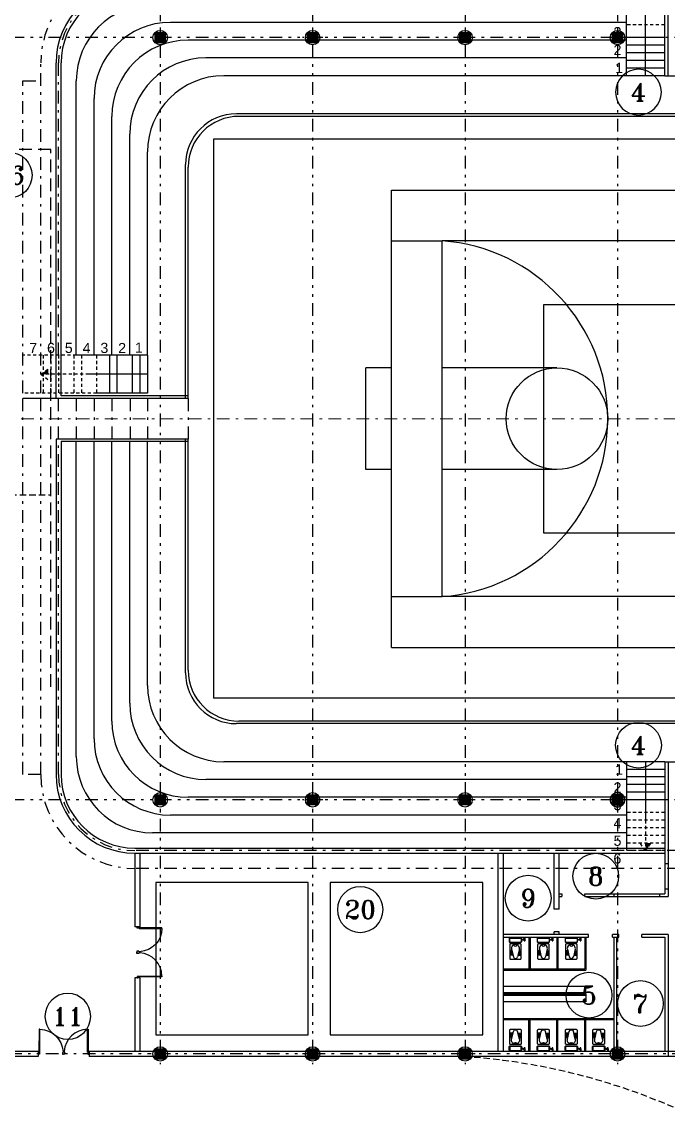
# Model space of a CAD drawing. Header units: inches. Extents: x 21 to 132, y 19 to 196.
# Drawn here: x 50.03 to 75.48, y 65.74 to 108.46 of the extents above; entities that cross this region are included whole.
import ezdxf
from ezdxf.enums import TextEntityAlignment as Align

# ---------------------------------------------------------------- set-up
doc = ezdxf.new("R2010")
doc.units = ezdxf.units.IN
doc.header["$MEASUREMENT"] = 0
for name, pattern in [('DASHDOT', [1, 0.5, -0.25, 0, -0.25]), ('DASHED', [0.75, 0.5, -0.25]), ('DIVIDE', [1.25, 0.5, -0.25, 0, -0.25, 0, -0.25]), ('HIDDEN', [0.375, 0.25, -0.125]), ('HIDDEN2', [0.1875, 0.125, -0.0625])]:
    doc.linetypes.add(name, pattern=pattern)
for name, color, linetype in [('5', 5, 'Continuous'), ('ax', 40, 'DIVIDE'), ('door & win', 4, 'Continuous'), ('fur', 253, 'Continuous'), ('gradient', 240, 'Continuous'), ('inwall', 41, 'Continuous'), ('kaf1', 13, 'Continuous'), ('kaf2', 53, 'Continuous'), ('kaf3', 133, 'Continuous'), ('kod', 1, 'Continuous'), ('stairs', 30, 'Continuous'), ('wall', 7, 'Continuous')]:
    doc.layers.add(name, color=color, linetype=linetype)
doc.layers.add('section', color=212, linetype='DASHDOT', lineweight=20)
doc.styles.get("Standard").update_dxf_attribs({"font": 'arial.ttf'})
doc.styles.add('Text 03', font='romant.shx')

# ---------------------------------------------------------------- blocks, each defined once
blk = doc.blocks.new('KAF2')
for p, q in [((24, 6), (2, 6)), ((2, -38), (2, 6)), ((24, -38), (24, 6)), ((24, -38), (2, -38))]:
    blk.add_line(p, q)
at = {"layer": 'kaf1'}
for p, q in [((11, -1), (11, 0)), ((11, 0), (15, 0)), ((15, -1), (15, 0)), ((4, -1), (4, -31)), ((4, -1), (22, -1)), ((6, -1), (6, -3)), ((20, -1), (20, -3)), ((22, -1), (22, -31)), ((4, -16), (22, -16)), ((6, -31), (6, -29)), ((20, -31), (20, -29)), ((4, -31), (22, -31)), ((11, -31), (11, -32)), ((15, -31), (15, -32)), ((11, -32), (15, -32))]:
    blk.add_line(p, q, dxfattribs=at)
blk.add_circle((13, -16), 1, dxfattribs=at)
for centre, start, end in [((13, -2.5), 184.0856, 355.9144), ((13, -29.5), 4.0856, 175.9144)]:
    blk.add_arc(centre, 7.018, start, end, dxfattribs=at)
at = {"layer": 'kaf2'}
for p, q in [((6, -29), (6, -3)), ((6, -3), (20, -3)), ((11, -7.518), (11, -3)), ((15, -7.518), (15, -3)), ((20, -29), (20, -3)), ((11, -24.482), (11, -29)), ((15, -24.482), (15, -29)), ((6, -29), (20, -29))]:
    blk.add_line(p, q, dxfattribs=at)
for centre in [(13, -7.518), (13, -24.482)]:
    blk.add_circle(centre, 2, dxfattribs=at)
at = {"layer": 'kaf3'}
for p, q in [((8.5, -25), (8.5, -7)), ((8.5, -7), (17.5, -7)), ((17.5, -7), (17.5, -25)), ((17.5, -25), (8.5, -25))]:
    blk.add_line(p, q, dxfattribs=at)
blk = doc.blocks.new('AX')
at = {"layer": 'ax'}
h = blk.add_hatch(color=254, dxfattribs=at)
h.dxf.hatch_style = 1
h.paths.add_polyline_path([(0.2, 0.2), (0, 0.2), (0, 0), (0.2, 0)])
h.paths.add_polyline_path([(0, 0.2), (-0.2, 0.2), (-0.2, 0), (0, 0)])
h.paths.add_polyline_path([(0, 0), (-0.2, 0), (-0.2, -0.2), (0, -0.2)])
h.paths.add_polyline_path([(0.2, 0), (0, 0), (0, -0.2), (0.2, -0.2)])
for p, q in [((0.4, 0), (-0.4, 0)), ((-0.2, 0.2), (0.2, 0.2)), ((-0.2, -0.2), (-0.2, 0.2)), ((0, -0.4), (0, 0.4)), ((0.2, 0.2), (0.2, -0.2)), ((0.2, -0.2), (-0.2, -0.2))]:
    blk.add_line(p, q, dxfattribs=at)
at = {"layer": 'door & win'}
blk.add_circle((0, 0), 0.283, dxfattribs=at)
blk = doc.blocks.new('Toilet007')
for p, q in [((3.6, 37), (0, 37)), ((3.6, 35), (0, 35)), ((2, -20.6), (2, 20.6)), ((3.6, 34.9), (3.6, 37.1)), ((5.5, 37.2), (3.7, 37.2)), ((3.7, 36.4), (5.5, 36.4)), ((3.7, 35.6), (5.5, 35.6)), ((5.5, 34.8), (3.7, 34.8)), ((4, 22.6), (16, 22.6)), ((5.6, 34.9), (5.6, 37.1)), ((5.6, 34.9), (6.2, 33.9)), ((6.3, 32.4), (6.3, 33.4)), ((6.3, 33.4), (7.8, 33.4)), ((7.5, 27.8), (6.6, 30.3)), ((7.8, 32.4), (7.8, 33.4)), ((7.8, 25.7), (7.8, 24.6)), ((8.5, 34.9), (7.9, 33.9)), ((9.1, 27.9), (8.1, 30.8)), ((8.5, 37.1), (9.3, 37.5)), ((8.5, 34.9), (8.5, 37.1)), ((8.5, 34.9), (9.3, 34.5)), ((9.3, 37.5), (11.8, 37.8)), ((9.3, 37.5), (9.3, 34.5)), ((9.3, 34.5), (11.8, 34.2)), ((9.3, 26.2), (9.3, 24.6)), ((11.8, 37.8), (12.5, 37.2)), ((11.8, 34.2), (12.5, 34.8)), ((12.5, 34.8), (12.5, 37.2)), ((18, -20.6), (18, 20.6)), ((45.9, 15.5), (76.5, 8.1)), ((51.6, 15.5), (51.6, 21.5)), ((54.6, 14.6), (54.6, 21.5)), ((57.6, 13.8), (57.6, 21.5)), ((60.6, 13), (60.6, 21.5)), ((63.6, 12.1), (63.6, 21.5)), ((66.6, 11.3), (66.6, 21.5)), ((69.6, 10.5), (69.6, 21.5)), ((16, -22.6), (4, -22.6)), ((45.9, -15.5), (76.5, -8.1)), ((51.6, -15.5), (51.6, -21.5)), ((54.6, -14.6), (54.6, -21.5)), ((57.6, -13.8), (57.6, -21.5)), ((60.6, -13), (60.6, -21.5)), ((63.6, -12.1), (63.6, -21.5)), ((66.6, -11.3), (66.6, -21.5)), ((69.6, -10.5), (69.6, -21.5))]:
    blk.add_line(p, q)
for points in [[(7.8, 24.6), (7.8, 25.7, 0.083378), (7.5, 27.8), (6.6, 30.3, -0.083378), (6.3, 32.4), (6.3, 33.4, 0.129223), (6.2, 33.9), (5.6, 34.9, -0.414214), (5.5, 34.8), (3.7, 34.8, -0.414214), (3.6, 34.9), (3.6, 35), (0, 35), (0, 37), (3.6, 37), (3.6, 37.1, -0.414214), (3.7, 37.2), (5.5, 37.2, -0.414214), (5.6, 37.1, -0.207385), (8.5, 37.1), (9.3, 37.5), (11.8, 37.8), (12.5, 37.2), (12.5, 34.8), (11.8, 34.2), (9.3, 34.5), (8.5, 34.9), (7.9, 33.9, 0.119606), (7.8, 33.4), (7.8, 32.4, 0.083378), (8.1, 30.8), (9.1, 27.9, -0.083378), (9.3, 26.2), (9.3, 24.6)], [(5, -24.6), (15, -24.6, 0.414214), (20, -19.6), (20, 19.6, 0.414214), (15, 24.6), (5, 24.6, 0.414214), (0, 19.6), (0, -19.6, 0.414214)], [(82, 22.5), (28, 22.5, 0.414214), (25, 19.5), (25, -19.5, 0.414214), (28, -22.5), (82, -22.5, 0.414214), (85, -19.5), (85, 19.5, 0.414214)]]:
    blk.add_lwpolyline(points, format="xyb", close=True)
for centre, radius, start, end in [((4, 20.6), 2, 90, 180), ((3.7, 37.1), 0.1, 90, 180), ((3.7, 36.5), 0.1, 180, 270), ((3.7, 36.3), 0.1, 90, 180), ((3.7, 35.7), 0.1, 180, 270), ((3.7, 35.5), 0.1, 90, 180), ((3.7, 34.9), 0.1, 180, 270), ((5.5, 37.1), 0.1, 0, 90), ((5.5, 36.5), 0.1, 270, 0), ((5.5, 36.3), 0.1, 0, 90), ((5.5, 35.7), 0.1, 270, 0), ((5.5, 35.5), 0.1, 0, 90), ((5.5, 34.9), 0.1, 270, 0), ((7.1, 33.8), 3.6, 67.0546, 113.9194), ((5.3, 33.4), 1, 360, 29.4526), ((12.8, 32.4), 6.5, 180, 199.0647), ((1.3, 25.7), 6.5, 0, 19.0647), ((8.8, 33.4), 1.01, 150.6141, 177.8962), ((12.8, 32.4), 5, 180, 199.0647), ((4.3, 26.2), 5, 0, 19.0647), ((16, 20.6), 2, 0, 90), ((43.1, 0), 16.2, 128.2153, 231.7847), ((24.9, 0), 8.32, 297.1909, 62.8091), ((42.3, 0.9), 15, 76.3592, 128.2153), ((74.5, 0), 8.32, 283.4024, 76.5976), ((4, -20.6), 2, 180, 270), ((16, -20.6), 2, 270, 0), ((42.3, -0.9), 15, 231.7847, 283.6408)]:
    blk.add_arc(centre, radius, start, end)
blk = doc.blocks.new('D100')
blk.add_lwpolyline([(-3, 98), (-3, 8), (-6, 8), (-6, 98)], close=True)
for points in [[(-100, 9.5), (-100, 11), (-97.5, 11), (-97.5, 7.5), (-95, 7.5), (-95, 0), (-100, 0), (-100, 1.4)], [(0, 9.5), (0, 11), (-2.5, 11), (-2.5, 7.5), (-5, 7.5), (-5, 0), (0, 0), (0, 1.4)]]:
    blk.add_lwpolyline(points)
blk.add_arc((-4.9, 5.2), 92.8, 90.7024, 176.4094)
blk = doc.blocks.new('STN')
at = {"layer": 'kod'}
blk.add_circle((0, 0), 10, dxfattribs=at)
at = {"layer": 'kod', "style": 'Text 03'}
blk.add_attdef('SN', text='', height=8, dxfattribs=at).set_placement((0, 0), align=Align.MIDDLE_CENTER)

msp = doc.modelspace()

# ---------------------------------------------------------------- hatches: boundary and pattern name
at = {"layer": 'stairs', "linetype": 'HIDDEN2'}
msp.add_hatch(color=1, dxfattribs=at).paths.add_polyline_path([(50.78126, 94.58875), (51.08126, 94.58875), (51.08126, 94.80576)])
h = msp.add_hatch(color=1, dxfattribs=at)
h.paths.add_polyline_path([(74.66218, 75.93875), (74.58984, 75.93875), (74.58984, 76.13875), (74.80685, 76.13875)])
h.paths.add_polyline_path([(74.58984, 75.83875), (74.58984, 75.93875), (74.66218, 75.93875)])

# ---------------------------------------------------------------- linework, layer by layer
at = {"layer": 'ax'}
for p, q in [((55.48126, 127.83875), (55.48126, 67.83875)), ((61.48126, 127.83875), (61.48126, 67.83875)), ((67.48126, 127.83875), (67.48126, 67.83875)), ((73.48126, 127.83875), (73.48126, 67.83875)), ((109.58126, 107.83875), (27.82519, 107.83875)), ((109.58126, 77.83875), (27.82519, 77.83875)), ((109.48126, 67.83875), (28.24408, 67.83875))]:
    msp.add_line(p, q, dxfattribs=at)
at = {"layer": 'fur'}
for p, q in [((100.68126, 104.83875), (58.48126, 104.83875)), ((100.58126, 104.73875), (58.58126, 104.73875)), ((56.48126, 93.63875), (56.48126, 102.83875)), ((56.58126, 93.63875), (56.58126, 102.73875)), ((56.48126, 82.83875), (56.48126, 92.03875)), ((56.58126, 82.93875), (56.58126, 92.03875)), ((100.68126, 80.83875), (58.48126, 80.83875)), ((100.58126, 80.93875), (58.58126, 80.93875)), ((72.23984, 70.48875), (68.98984, 70.48875)), ((72.23984, 70.23875), (68.98984, 70.23875)), ((72.23984, 70.18875), (68.98984, 70.18875)), ((72.23984, 70.13875), (68.98984, 70.13875)), ((72.23984, 70.18875), (72.23984, 70.48875)), ((72.23984, 70.18875), (72.23984, 69.88875)), ((72.23984, 69.88875), (68.98984, 69.88875))]:
    msp.add_line(p, q, dxfattribs=at)
for centre, start, end in [((58.48126, 102.83875), 90, 180), ((58.58126, 102.73875), 90, 180), ((58.58126, 82.93875), 180, 270), ((58.48126, 82.83875), 180, 270)]:
    msp.add_arc(centre, 2, start, end, dxfattribs=at)
at = {"layer": 'gradient'}
for p, q in [((73.83984, 108.43875), (55.88126, 108.43875)), ((73.83984, 107.73875), (56.58126, 107.73875)), ((73.83984, 107.03875), (57.28126, 107.03875)), ((52.18126, 95.33875), (52.18126, 106.13875)), ((73.83984, 106.33875), (57.98126, 106.33875)), ((52.88126, 95.33875), (52.88126, 105.43875)), ((53.58126, 95.33875), (53.58126, 104.73875)), ((54.28126, 95.33875), (54.28126, 104.03875)), ((54.98126, 95.33875), (54.98126, 103.33875)), ((54.98126, 95.33875), (52.18126, 95.33875)), ((52.18126, 79.53875), (52.18126, 91.93875)), ((52.88126, 80.23875), (52.88126, 91.93875)), ((53.58126, 80.93875), (53.58126, 91.93875)), ((54.28126, 81.63875), (54.28126, 91.93875)), ((54.98126, 82.33875), (54.98126, 91.93875)), ((73.83984, 79.33875), (57.98126, 79.33875)), ((73.83984, 78.63875), (57.28126, 78.63875)), ((73.83984, 77.93875), (56.58126, 77.93875)), ((73.83984, 77.23875), (55.88126, 77.23875)), ((73.83984, 76.53875), (55.18126, 76.53875))]:
    msp.add_line(p, q, dxfattribs=at)
at = {"layer": 'gradient', "linetype": 'DASHDOT'}
for p, q in [((50.78126, 93.83875), (50.78126, 106.83875)), ((51.48126, 95.33875), (51.48126, 106.83875)), ((50.08126, 93.83875), (50.08126, 106.13875)), ((50.08126, 106.13875), (50.78126, 106.13875)), ((50.08126, 78.83875), (50.08126, 93.83875)), ((50.78126, 78.83875), (50.78126, 93.83875)), ((51.48126, 78.83875), (51.48126, 93.63875)), ((50.78126, 78.83875), (50.08126, 78.83875)), ((91.33984, 75.83875), (54.48126, 75.83875)), ((91.33984, 75.83875), (54.48126, 75.83875)), ((91.33984, 75.13875), (54.48126, 75.13875))]:
    msp.add_line(p, q, dxfattribs=at)
for centre, radius, start, end in [((54.48126, 106.83875), 3.7, 90, 180), ((54.48126, 106.83875), 3, 90, 180), ((54.48126, 78.83875), 3.7, 180, 270), ((54.48126, 78.83875), 3, 180, 270), ((54.48126, 78.83875), 3, 180, 270)]:
    msp.add_arc(centre, radius, start, end, dxfattribs=at)
at = {"layer": 'gradient'}
for centre, start, end in [((55.18126, 106.13875), 90, 180), ((55.88126, 105.43875), 90, 180), ((56.58126, 104.73875), 90, 180), ((57.28126, 104.03875), 90, 180), ((57.98126, 103.33875), 90, 180), ((57.98126, 82.33875), 180, 270), ((57.28126, 81.63875), 180, 270), ((56.58126, 80.93875), 180, 270), ((55.88126, 80.23875), 180, 270), ((55.18126, 79.53875), 180, 270)]:
    msp.add_arc(centre, 3, start, end, dxfattribs=at)
at = {"layer": 'inwall'}
for p, q in [((75.48126, 106.33875), (75.48126, 111.13875)), ((75.33984, 106.33875), (75.33984, 109.93875)), ((51.38126, 93.63875), (51.38126, 106.83875)), ((51.58126, 93.73875), (51.58126, 106.83875)), ((75.33984, 106.33875), (75.48126, 106.33875)), ((56.58126, 93.63875), (51.38126, 93.63875)), ((56.58126, 93.73875), (51.58126, 93.73875)), ((56.58126, 92.03875), (51.38126, 92.03875)), ((51.38126, 92.03875), (51.38126, 78.83875)), ((56.58126, 91.93875), (51.58126, 91.93875)), ((51.58126, 91.93875), (51.58126, 78.83875)), ((75.33984, 79.33875), (75.33984, 74.13875)), ((75.33984, 79.33875), (75.48126, 79.33875)), ((75.48126, 79.33875), (75.48126, 74.03875)), ((54.48126, 75.93875), (75.33984, 75.93875)), ((54.48126, 75.73875), (75.33984, 75.73875)), ((54.48126, 75.73875), (54.48126, 72.83875)), ((54.68126, 75.73875), (54.68126, 72.83875)), ((68.78984, 67.93875), (68.78984, 75.73875)), ((68.98984, 67.93875), (68.98984, 75.73875)), ((70.98984, 73.53875), (70.98984, 75.73875)), ((71.18984, 73.53875), (71.18984, 75.73875)), ((75.33984, 75.33875), (75.48126, 75.33875)), ((71.18984, 74.13875), (71.28984, 74.13875)), ((71.18984, 74.03875), (71.28984, 74.03875)), ((71.28984, 74.13875), (71.28984, 74.03875)), ((72.18984, 74.13875), (75.33984, 74.13875)), ((72.18984, 74.03875), (72.18984, 74.13875)), ((72.18984, 74.03875), (75.48126, 74.03875)), ((73.33984, 74.13875), (73.33984, 74.03875)), ((75.13984, 74.13875), (75.13984, 74.03875)), ((75.33984, 74.33875), (75.48126, 74.33875)), ((71.18984, 73.53875), (70.98984, 73.53875)), ((54.68126, 72.83875), (54.48126, 72.83875)), ((70.98984, 72.53875), (70.98984, 72.63875)), ((71.18984, 72.63875), (70.98984, 72.63875)), ((71.18984, 72.53875), (71.18984, 72.63875)), ((72.33984, 72.53875), (68.98984, 72.53875)), ((68.98984, 72.43875), (72.33984, 72.43875)), ((69.98984, 72.43875), (69.98984, 71.18875)), ((70.03984, 72.43875), (70.03984, 71.18875)), ((71.08984, 72.43875), (71.08984, 71.18875)), ((71.13984, 72.43875), (71.13984, 71.18875)), ((72.18984, 72.43875), (72.18984, 71.18875)), ((72.23984, 72.43875), (72.23984, 71.13875)), ((72.33984, 72.43875), (72.33984, 72.53875)), ((73.53984, 72.53875), (73.28984, 72.53875)), ((73.28984, 72.43875), (73.28984, 72.53875)), ((73.28984, 72.43875), (73.53984, 72.43875)), ((73.33984, 72.43875), (73.33984, 67.93875)), ((73.43984, 72.43875), (73.43984, 67.93875)), ((73.53984, 72.43875), (73.53984, 72.53875)), ((75.48126, 72.53875), (74.43984, 72.53875)), ((74.43984, 72.43875), (74.43984, 72.53875)), ((74.43984, 72.43875), (75.33984, 72.43875)), ((75.33984, 72.43875), (75.33984, 70.62669)), ((75.48126, 72.53875), (75.48126, 70.62669)), ((68.98984, 71.18875), (72.18984, 71.18875)), ((68.98984, 71.13875), (72.23984, 71.13875)), ((54.48126, 70.83875), (54.48126, 67.93875)), ((54.68126, 70.83875), (54.48126, 70.83875)), ((54.68126, 70.83875), (54.68126, 67.93875)), ((75.33984, 70.62669), (75.33984, 69.93875)), ((75.48126, 70.62669), (75.48126, 69.93875)), ((75.33984, 69.93875), (75.33984, 67.93875)), ((75.48126, 69.93875), (75.48126, 67.93875)), ((68.98984, 69.23875), (73.33984, 69.23875)), ((68.98984, 69.18875), (73.33984, 69.18875)), ((69.98984, 67.93875), (69.98984, 69.18875)), ((70.03984, 67.93875), (70.03984, 69.18875)), ((71.08984, 67.93875), (71.08984, 69.18875)), ((71.13984, 67.93875), (71.13984, 69.18875)), ((72.18984, 67.93875), (72.18984, 69.18875)), ((72.23984, 67.93875), (72.23984, 69.18875)), ((75.48126, 68.03875), (75.48126, 67.73875))]:
    msp.add_line(p, q, dxfattribs=at)
at = {"layer": 'inwall', "color": 3, "linetype": 'DASHED'}
for p, q in [((75.48126, 106.33875), (83.48126, 106.33875)), ((51.18126, 103.43875), (49.68126, 103.43875)), ((51.18126, 82.28875), (51.18126, 103.43875)), ((75.48126, 79.33875), (83.48126, 79.33875))]:
    msp.add_line(p, q, dxfattribs=at)
at = {"layer": 'inwall', "linetype": 'DASHDOT'}
for p, q in [((52.18126, 93.63875), (52.18126, 92.03875)), ((52.88126, 93.63875), (52.88126, 92.03875)), ((53.58126, 93.63875), (53.58126, 92.03875)), ((54.29746, 93.63875), (54.29746, 92.03875)), ((54.98126, 93.63875), (54.98126, 92.03875)), ((56.58126, 93.63875), (56.58126, 92.03875))]:
    msp.add_line(p, q, dxfattribs=at)
at = {"layer": 'inwall', "linetype": 'HIDDEN'}
msp.add_line((49.58126, 89.83875), (51.18126, 89.83875), dxfattribs=at)
at = {"layer": 'inwall'}
for centre, radius, start, end in [((54.48126, 106.83875), 3.1, 90, 180), ((54.48126, 106.83875), 2.9, 90, 180), ((54.48126, 78.83875), 3.1, 180, 270), ((54.48126, 78.83875), 2.9, 180, 270)]:
    msp.add_arc(centre, radius, start, end, dxfattribs=at)
at = {"layer": 'inwall', "linetype": 'HIDDEN'}
msp.add_arc((65.7939, 42.91362), 24.87583, 66.572317, 86.341385, dxfattribs=at)
at = {"layer": 'kaf1'}
for points in [[(55.30977, 74.59069), (55.30977, 68.59069), (61.30977, 68.59069), (61.30977, 74.59069)], [(62.17726, 74.59069), (62.17726, 68.59069), (68.17726, 68.59069), (68.17726, 74.59069)]]:
    msp.add_lwpolyline(points, close=True, dxfattribs=at)
at = {"layer": 'section'}
msp.add_line((127.50515, 92.83875), (31.58126, 92.83875), dxfattribs=at)
at = {"layer": 'stairs'}
for p, q in [((73.83984, 106.33875), (73.83984, 109.83875)), ((74.58984, 106.33875), (74.58984, 108.73875)), ((75.33984, 107.83875), (73.83984, 107.83875)), ((75.33984, 107.53875), (73.83984, 107.53875)), ((75.33984, 107.23875), (73.83984, 107.23875)), ((75.33984, 106.93875), (73.83984, 106.93875)), ((75.33984, 106.63875), (73.83984, 106.63875)), ((75.33984, 106.33875), (73.83984, 106.33875)), ((53.48126, 95.33875), (53.48126, 93.83875)), ((53.78126, 95.33875), (53.78126, 93.83875)), ((54.38126, 95.33875), (54.38126, 93.83875)), ((54.68126, 95.33875), (54.68126, 93.83875)), ((54.98126, 95.33875), (54.98126, 93.83875)), ((54.98126, 94.58875), (52.58126, 94.58875)), ((51.38126, 93.63875), (50.08126, 93.63875)), ((54.98126, 93.83875), (52.98126, 93.83875)), ((73.83984, 79.33875), (73.83984, 75.83875)), ((75.33984, 79.33875), (73.83984, 79.33875)), ((74.58984, 79.33875), (74.58984, 76.93875)), ((75.33984, 79.03875), (73.83984, 79.03875)), ((75.33984, 78.73875), (73.83984, 78.73875)), ((75.33984, 78.43875), (73.83984, 78.43875)), ((75.33984, 78.13875), (73.83984, 78.13875)), ((75.33984, 77.83875), (73.83984, 77.83875))]:
    msp.add_line(p, q, dxfattribs=at)
at = {"layer": 'stairs', "color": 1, "linetype": 'HIDDEN2'}
for p, q in [((75.33984, 108.33875), (73.83984, 108.33875)), ((52.18126, 95.33875), (50.08126, 95.33875)), ((50.88126, 95.33875), (50.88126, 93.83875)), ((51.18126, 95.33875), (51.18126, 93.83875)), ((51.48126, 95.33875), (51.48126, 93.83875)), ((52.08126, 95.33875), (52.08126, 93.83875)), ((52.38126, 95.33875), (52.38126, 93.83875)), ((52.98126, 95.33875), (52.98126, 93.83875)), ((50.78126, 94.58875), (51.08126, 94.80576)), ((52.68126, 94.58875), (50.78126, 94.58875)), ((50.78126, 94.58875), (51.08126, 94.37174)), ((52.98126, 93.83875), (50.08126, 93.83875)), ((75.33984, 77.33875), (73.83984, 77.33875)), ((75.33984, 77.03875), (73.83984, 77.03875)), ((74.58984, 77.03875), (74.58984, 75.83875)), ((75.33984, 76.73875), (73.83984, 76.73875)), ((75.33984, 76.43875), (73.83984, 76.43875)), ((75.33984, 76.13875), (73.83984, 76.13875)), ((74.58984, 75.83875), (74.37283, 76.13875)), ((74.58984, 75.83875), (74.80685, 76.13875)), ((75.33984, 75.83875), (73.83984, 75.83875))]:
    msp.add_line(p, q, dxfattribs=at)
at = {"layer": 'wall'}
for p, q in [((50.68126, 67.93875), (49.58126, 67.93875)), ((50.68126, 67.93875), (50.68126, 67.73875)), ((106.48126, 67.93875), (52.68126, 67.93875)), ((52.68126, 67.93875), (52.68126, 67.73875)), ((50.68126, 67.73875), (49.48126, 67.73875)), ((106.48126, 67.73875), (52.68126, 67.73875))]:
    msp.add_line(p, q, dxfattribs=at)

# ---------------------------------------------------------------- block references
at = {"layer": 'ax', "rotation": 89.99999999999999}
for p in [(55.48126, 107.83875), (61.48126, 107.83875), (67.48126, 107.83875), (73.48126, 107.83875), (55.48126, 77.83875), (61.48126, 77.83875), (67.48126, 77.83875), (73.48126, 77.83875), (55.48126, 67.83875), (61.48126, 67.83875), (67.48126, 67.83875), (73.48126, 67.83875)]:
    msp.add_blockref('AX', p, dxfattribs=at)
at = {"layer": 'ax', "xscale": -1, "rotation": 90}
msp.add_blockref('AX', (73.48126, 77.83875), dxfattribs=at)
at = {"layer": 'fur'}
for name, p, xscale, yscale, zscale, rotation in [('D100', (54.57126, 72.83875), -0.009999999999999998, 0.009999999999999998, 0.009999999999999998, 269.8397333106174), ('Toilet007', (69.46441, 72.41875), 0.01, 0.01, 0.01, 270), ('Toilet007', (70.56441, 72.41875), 0.01, 0.01, 0.01, 270), ('Toilet007', (71.66441, 72.41875), 0.01, 0.01, 0.01, 270), ('D100', (54.57126, 70.83875), 0.009999999999999998, 0.009999999999999998, 0.009999999999999998, 270.1602666893826), ('D100', (50.68127, 67.82875), -0.009999999999999998, 0.009999999999999998, 0.009999999999999998, 359.8397333106174), ('D100', (52.68126, 67.82875), 0.009999999999999998, 0.009999999999999998, 0.009999999999999998, 0.1602666893825866), ('Toilet007', (69.46441, 67.95875), -0.01, 0.01, 0.01, 270), ('Toilet007', (70.56441, 67.95875), -0.01, 0.01, 0.01, 270), ('Toilet007', (71.66441, 67.95875), -0.01, 0.01, 0.01, 270), ('Toilet007', (72.73941, 67.95875), -0.01, 0.01, 0.01, 270)]:
    msp.add_blockref(name, p, dxfattribs=dict(at, xscale=xscale, yscale=yscale, zscale=zscale, rotation=rotation))
at = {"layer": 'kaf1', "rotation": 89.99999999999999}
msp.add_blockref('KAF2', (63.58126, 79.83875), dxfattribs=at)
at = {"layer": 'kod'}
ref = msp.add_blockref('STN', (74.30747, 105.69012), dxfattribs=dict(at, xscale=-0.08999999999999998, yscale=0.09, zscale=0.09, rotation=359.9994219612955))
ref.add_attrib('SN', '4', dxfattribs={"layer": '5', "height": 0.72, "rotation": 359.999422, "style": 'Text 03'}).set_placement((74.30747, 105.69012), align=Align.MIDDLE_CENTER)
ref = msp.add_blockref('STN', (49.54062, 102.42106), dxfattribs=dict(at, xscale=0.08999999999999998, yscale=0.08999999999999998, zscale=0.08999999999999998, rotation=0.0005780387045610332))
ref.add_attrib('SN', '16', dxfattribs={"layer": '5', "height": 0.72, "rotation": 0.000578, "style": 'Text 03'}).set_placement((49.54062, 102.42106), align=Align.MIDDLE_CENTER)
ref = msp.add_blockref('STN', (74.30747, 79.98738), dxfattribs=dict(at, xscale=0.08999999999999998, yscale=0.08999999999999998, zscale=0.08999999999999998, rotation=180.0005780387046))
ref.add_attrib('SN', '4', dxfattribs={"layer": '5', "height": 0.72, "rotation": 0.000578, "style": 'Text 03'}).set_placement((74.30747, 79.98738), align=Align.MIDDLE_CENTER)
ref = msp.add_blockref('STN', (72.62594, 74.83405), dxfattribs=dict(at, xscale=0.08999999999999998, yscale=0.08999999999999998, zscale=0.08999999999999998, rotation=180.0005780387046))
ref.add_attrib('SN', '8', dxfattribs={"layer": '5', "height": 0.72, "rotation": 0.000578, "style": 'Text 03'}).set_placement((72.62594, 74.83405), align=Align.MIDDLE_CENTER)
ref = msp.add_blockref('STN', (69.96592, 73.96803), dxfattribs=dict(at, xscale=0.08999999999999998, yscale=0.08999999999999998, zscale=0.08999999999999998, rotation=180.0005780387046))
ref.add_attrib('SN', '9', dxfattribs={"layer": '5', "height": 0.72, "rotation": 0.000578, "style": 'Text 03'}).set_placement((69.96592, 73.96803), align=Align.MIDDLE_CENTER)
ref = msp.add_blockref('STN', (63.35576, 73.51991), dxfattribs=dict(at, xscale=-0.08999999999999998, yscale=0.08999999999999998, zscale=0.08999999999999998, rotation=179.9994219612953))
ref.add_attrib('SN', '20', dxfattribs={"layer": '5', "height": 0.72, "rotation": 359.999422, "style": 'Text 03'}).set_placement((63.35576, 73.51991), align=Align.MIDDLE_CENTER)
ref = msp.add_blockref('STN', (72.3585, 70.15185), dxfattribs=dict(at, xscale=0.08999999999999998, yscale=0.08999999999999998, zscale=0.08999999999999998, rotation=180.0005780387046))
ref.add_attrib('SN', '5', dxfattribs={"layer": '5', "height": 0.72, "rotation": 0.000578, "style": 'Text 03'}).set_placement((72.3585, 70.15185), align=Align.MIDDLE_CENTER)
ref = msp.add_blockref('STN', (74.38554, 69.82231), dxfattribs=dict(at, xscale=0.08999999999999998, yscale=0.08999999999999998, zscale=0.08999999999999998, rotation=180.0005780387046))
ref.add_attrib('SN', '7', dxfattribs={"layer": '5', "height": 0.72, "rotation": 0.000578, "style": 'Text 03'}).set_placement((74.38554, 69.82231), align=Align.MIDDLE_CENTER)
ref = msp.add_blockref('STN', (51.84788, 69.31802), dxfattribs=dict(at, xscale=-0.08999999999999998, yscale=0.08999999999999998, zscale=0.08999999999999998, rotation=179.9994219612953))
ref.add_attrib('SN', '11', dxfattribs={"layer": '5', "height": 0.72, "rotation": 359.999422, "style": 'Text 03'}).set_placement((51.84788, 69.31802), align=Align.MIDDLE_CENTER)

# ---------------------------------------------------------------- texts
at = {"layer": 'gradient', "linetype": 'DASHDOT', "char_height": 0.4}
for s, heights, insert, attachment_point in [('3', [0], (73.3277, 108.2545), 1), ('2', [0], (73.3277, 107.5545), 1), ('1', [0], (73.38787, 106.84755), 1), ('5', [0], (51.72883, 95.41981), 7), ('4', [0], (52.42883, 95.41981), 7), ('3', [0], (53.12883, 95.41981), 7), ('2', [0], (53.82883, 95.41981), 7), ('1', [0], (54.48785, 95.43502), 7), ('1', [0], (73.38787, 78.82995), 7), ('2', [0], (73.3277, 78.123), 7), ('3', [0], (73.3277, 77.423), 7), ('4', [0], (73.3277, 76.723), 7), ('5', [0], (73.3277, 76.023), 7), ('6', [0.40164], (73.63205, 75.323), 9)]:
    msp.add_mtext_dynamic_manual_height_columns(s, width=0.2559055, gutter_width=1, heights=heights, dxfattribs=dict(at, insert=insert, attachment_point=attachment_point))
at = {"layer": 'stairs', "color": 1, "linetype": 'HIDDEN2', "char_height": 0.4, "attachment_point": 7}
for s, insert in [('7', (50.32883, 95.41981)), ('6', (51.02883, 95.41981))]:
    msp.add_mtext_dynamic_manual_height_columns(s, width=0.2559055, gutter_width=1, heights=[0.40164], dxfattribs=dict(at, insert=insert))

doc.saveas('drawing.dxf')
